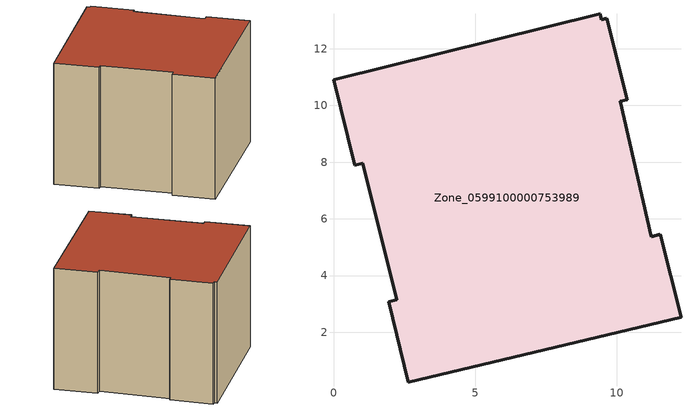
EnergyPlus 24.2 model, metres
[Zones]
Zone_0599100000753989
 floor ground (C_G): 12.26,2.52 2.65,0.23 1.94,3.08 2.23,3.15 1.02,7.96 0.75,7.89 0,10.9 9.4,13.23 9.45,13.03 9.64,13.08 10.36,10.2 10.12,10.14 11.21,5.37 11.53,5.45 z0
 wall outside (C_F): 12.26,2.52 11.53,5.45 11.21,5.37 10.12,10.14 10.36,10.2 9.64,13.08 9.45,13.03 9.4,13.23 0,10.9 0.75,7.89 1.02,7.96 2.23,3.15 1.94,3.08 2.65,0.23 12.26,2.52 z0:8.73
 roof outside (C_R): 2.65,0.23 12.26,2.52 11.53,5.45 11.21,5.37 10.12,10.14 10.36,10.2 9.64,13.08 9.45,13.03 9.4,13.23 0,10.9 0.75,7.89 1.02,7.96 2.23,3.15 1.94,3.08 z8.73
[BUILDING]
Pand.0599100000753989: North Axis=0; Terrain=City; Loads Convergence Tolerance Value=0.04; Temperature Convergence Tolerance Value=0.4; Solar Distribution=FullExterior; Maximum Number of Warmup Days=25; Minimum Number of Warmup Days=1
[Site:Location]
Rotterdam.The.Hague.AP_ZH_NLD Design_Conditions: Latitude=51.96; Longitude=4.45; Time Zone=1; Elevation=-4.5
[SITE:GROUNDTEMPERATURE:BUILDINGSURFACE]
18, 18, 18, 18, 18, 18, 18, 18, 18, 18, 18, 18
[MATERIAL] Thermal Absorptance=0.9; Solar Absorptance=0.7; Visible Absorptance=0.7
Name | Roughness | Thickness | Conductivity | Density | Specific Heat
G.D.2006-2014 | MediumSmooth | 0.15 | 0.06 | 540 | 1210
F.D.2006-2014 | Rough | 0.3 | 0.12 | 1920 | 840
R.D.2006-2014 | MediumRough | 0.2 | 0.08 | 1500 | 1000
[CONSTRUCTION]
C_G: G.D.2006-2014
C_F: F.D.2006-2014
C_R: R.D.2006-2014
[ZONE]
Zone_0599100000753989: Type=1; Multiplier=1; Ceiling Height=Autocalculate; Volume=Autocalculate; Floor Area=autocalculate; Part of Total Floor Area=Yes
[ZONEINFILTRATION:DESIGNFLOWRATE]
Infil_Zone_0599100000753989: Zone or ZoneList or Space or SpaceList=Zone_0599100000753989; Schedule=AlwaysOn; Design Flow Rate Calculation Method=Flow/Area; Flow Rate per Floor Area=0.0021; Constant Term Coefficient=1; Temperature Term Coefficient=0; Velocity Term Coefficient=0; Velocity Squared Term Coefficient=0
[HVACTEMPLATE:ZONE:IDEALLOADSAIRSYSTEM]
Zone_0599100000753989: Maximum Heating Supply Air Temperature=50; Minimum Cooling Supply Air Temperature=13; Maximum Heating Supply Air Humidity Ratio=0.0156; Minimum Cooling Supply Air Humidity Ratio=0.0077; Heating Limit=NoLimit; Cooling Limit=NoLimit; Dehumidification Control Type=ConstantSensibleHeatRatio; Cooling Sensible Heat Ratio=0.7; Dehumidification Setpoint=60; Humidification Control Type=None; Humidification Setpoint=30; Outdoor Air Method=None; Outdoor Air Flow Rate per Person=0.00944; Outdoor Air Flow Rate per Zone Floor Area=0; Outdoor Air Flow Rate per Zone=0; Demand Controlled Ventilation Type=None; Outdoor Air Economizer Type=NoEconomizer; Heat Recovery Type=None; Sensible Heat Recovery Effectiveness=0.7; Latent Heat Recovery Effectiveness=0.65
[ZONECONTROL:THERMOSTAT]
ThermostatControl_Zone_0599100000753989: Zone or ZoneList=Zone_0599100000753989; Control Type Schedule=DualSetpointControlType; Control 1=Thermostat_Zone_0599100000753989; Temperature Difference Between Cutout And Setpoint=0
[THERMOSTATSETPOINT:DUALSETPOINT]
Thermostat_Zone_0599100000753989: Heating Setpoint Temperature Schedule=HeatingSetpoint_Zone_0599100000753989; Cooling Setpoint Temperature Schedule=CoolingSetpoint_Zone_0599100000753989
[SCHEDULE:COMPACT]
HeatingSetpoint_Zone_0599100000753989: Through: 12/31, For: AllDays, Until: 24:00, 21
CoolingSetpoint_Zone_0599100000753989: Through: 12/31, For: AllDays, Until: 24:00, 24
DualSetpointControlType: Through: 12/31, For: AllDays, Until: 24:00, 4
AlwaysOn: Through: 12/31, For: AllDays, Until: 24:00, 1
